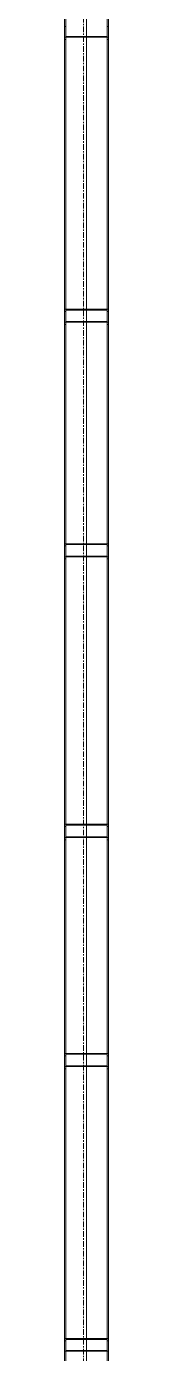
# Model space of a CAD drawing. Header units: centimetres. Extents: x -13763 to -5005, y -754 to 6606.
# Drawn here: x -11361.7 to -11351.7, y 1458.3 to 1759.4 of the extents above; entities that cross this region are included whole.
import ezdxf

# ---------------------------------------------------------------- set-up
doc = ezdxf.new("R2010")
doc.units = ezdxf.units.CM
doc.linetypes.add('Grid Line', pattern=[2.2225, 1.27, -0.3175, 0.3175, -0.3175])
doc.layers.add('S-BEAM', color=7, linetype='Continuous', lineweight=9)
doc.layers.add('S-GRID', color=7, linetype='Continuous', lineweight=9)

# ---------------------------------------------------------------- blocks, each defined once
blk = doc.blocks.new('RVR_CERCHA_C03 - RVR_CERCHA_C03-1729337-N01 - Planta - Detalle planta 02')
at = {"layer": 'S-BEAM', "color": 253, "true_color": 0xaaaaaa}
for p, q in [((-2.89, 5), (897.43, 5)), ((893.49, 4.7), (-2.85, 4.7)), ((135.19, 5), (84.13, 5)), ((84.13, 5), (135.19, 5)), ((84.69, 4.7), (135.2, 4.7)), ((88.24, 4.7), (135.2, 4.7)), ((88.24, 4.7), (135.2, 4.7)), ((135.19, 5), (88.75, 5)), ((136.38, 5), (134.66, 5)), ((134.66, 4.7), (136.38, 4.7)), ((250.4, 5), (134.73, 5)), ((250.4, 4.7), (134.73, 4.7)), ((136.38, 5), (135.19, 5)), ((138.11, 5), (135.19, 5)), ((138.11, 5), (135.19, 5)), ((138.11, 5), (135.19, 5)), ((135.19, 5), (138.11, 5)), ((135.19, 4.95), (135.19, 4.7)), ((135.19, 4.7), (135.19, -4.7)), ((135.34, -4.7), (135.34, 4.7)), ((135.34, 4.7), (136.38, 4.7)), ((135.34, 4.7), (136.74, 4.7)), ((135.34, 4.7), (136.74, 4.7)), ((135.34, 4.7), (137.9, 4.7)), ((135.34, 4.7), (137.9, 4.7)), ((137.57, 5), (136.38, 5)), ((138.11, 5), (136.38, 5)), ((136.38, 4.7), (137.57, 4.7)), ((136.38, 4.7), (137.9, 4.7)), ((136.74, 4.7), (137.9, 4.7)), ((136.74, 4.7), (137.9, 4.7)), ((137.57, 4.7), (137.57, 5)), ((137.57, 5), (200.59, 5)), ((137.57, 4.7), (200.59, 4.7)), ((137.9, 4.7), (138.1, 4.7)), ((137.9, 4.7), (137.9, -4.7)), ((137.9, 4.7), (138.1, 4.7)), ((137.9, 4.7), (138.1, 4.7)), ((138.1, 4.7), (195.9, 4.7)), ((138.1, 4.7), (195.9, 4.7)), ((138.1, 4.7), (199.28, 4.7)), ((195.39, 5), (138.11, 5)), ((138.11, 4.7), (138.11, 5)), ((199.28, 5), (138.11, 5)), ((138.11, 5), (199.28, 5)), ((138.11, -4.7), (138.11, 4.7)), ((199.28, 5), (195.39, 5)), ((195.9, 4.7), (199.28, 4.7)), ((195.9, 4.7), (199.28, 4.7)), ((199.28, 4.7), (199.28, 5)), ((199.28, 5), (200.2, 5)), ((199.28, 5), (200.59, 5)), ((199.84, 5), (199.28, 5)), ((202.22, 5), (199.28, 5)), ((199.28, 5), (202.22, 5)), ((200.2, 4.7), (199.28, 4.7)), ((199.28, 4.7), (200.59, 4.7)), ((199.28, 4.7), (199.99, 4.7)), ((199.28, 4.7), (202.22, 4.7)), ((199.28, 4.7), (199.99, 4.7)), ((199.84, 5), (201.59, 5)), ((199.84, 4.7), (199.84, 5)), ((199.84, -4.7), (199.84, 4.7)), ((201.59, 4.7), (199.99, 4.7)), ((199.99, 4.7), (199.99, -4.7)), ((199.99, 4.7), (202.22, 4.7)), ((200.2, 5), (202.22, 5)), ((202.22, 4.7), (200.2, 4.7)), ((200.59, 5), (251.28, 5)), ((200.59, 5), (202.22, 5)), ((200.59, 4.7), (251.28, 4.7)), ((200.59, 4.7), (202.22, 4.7)), ((201.59, 5), (202.22, 5)), ((202.22, 4.7), (201.59, 4.7)), ((202.22, 5), (202.79, 5)), ((202.22, 5), (202.22, 4.7)), ((251.81, 5), (202.22, 5)), ((202.22, 5), (251.81, 5)), ((202.58, 4.7), (202.22, 4.7)), ((202.22, 4.7), (205.76, 4.7)), ((202.22, 4.7), (202.58, 4.7)), ((202.58, -4.7), (202.58, 4.7)), ((202.58, 4.7), (205.76, 4.7)), ((202.58, 4.7), (251.81, 4.7)), ((202.79, 5), (202.79, 4.7)), ((206.25, 5), (202.79, 5)), ((202.79, 4.7), (202.79, -4.7)), ((205.76, 4.7), (251.81, 4.7)), ((205.76, 4.7), (251.81, 4.7)), ((251.81, 5), (206.25, 5)), ((251.94, 5), (250.4, 5)), ((251.94, 4.7), (250.4, 4.7)), ((253.04, 5), (251.28, 5)), ((251.28, 5), (251.28, 4.7)), ((251.28, 4.7), (253.04, 4.7)), ((253.04, 5), (251.81, 5)), ((254.8, 5), (251.81, 5)), ((254.8, 5), (251.81, 5)), ((254.8, 5), (251.81, 5)), ((251.81, 5), (254.8, 5)), ((251.81, 4.95), (251.81, 4.7)), ((251.81, 4.7), (251.81, -4.7)), ((253.81, 5), (251.94, 5)), ((253.81, 4.7), (251.94, 4.7)), ((251.96, -4.7), (251.96, 4.7)), ((251.96, 4.7), (253.04, 4.7)), ((251.96, 4.7), (253.4, 4.7)), ((251.96, 4.7), (253.4, 4.7)), ((251.96, 4.7), (254.59, 4.7)), ((251.96, 4.7), (254.59, 4.7)), ((254.27, 5), (253.04, 5)), ((254.8, 5), (253.04, 5)), ((253.04, 4.7), (254.27, 4.7)), ((253.04, 4.7), (254.59, 4.7)), ((253.4, 4.7), (254.59, 4.7)), ((253.4, 4.7), (254.59, 4.7)), ((255.35, 5), (253.81, 5)), ((255.35, 4.7), (253.81, 4.7)), ((254.27, 4.7), (254.27, 5)), ((254.27, 5), (316.32, 5)), ((254.27, 4.7), (316.32, 4.7)), ((254.59, 4.7), (254.79, 4.7)), ((254.59, 4.7), (254.59, -4.7)), ((254.59, 4.7), (254.79, 4.7)), ((254.59, 4.7), (254.79, 4.7)), ((254.79, 4.7), (311.95, 4.7)), ((254.79, 4.7), (311.95, 4.7)), ((254.79, 4.7), (314.98, 4.7)), ((311.46, 5), (254.8, 5)), ((254.8, 4.7), (254.8, 5)), ((314.98, 5), (254.8, 5)), ((254.8, 5), (314.98, 5)), ((254.8, -4.7), (254.8, 4.7)), ((368.19, 5), (255.35, 5)), ((368.19, 4.7), (255.35, 4.7)), ((314.98, 5), (311.46, 5)), ((311.95, 4.7), (314.98, 4.7)), ((311.95, 4.7), (314.98, 4.7)), ((314.98, 4.7), (314.98, 5)), ((314.98, 5), (316.04, 5)), ((314.98, 5), (316.32, 5)), ((315.48, 5), (314.98, 5)), ((317.93, 5), (314.98, 5)), ((314.98, 5), (317.93, 5)), ((316.04, 4.7), (314.98, 4.7)), ((314.98, 4.7), (316.32, 4.7)), ((314.98, 4.7), (315.62, 4.7)), ((314.98, 4.7), (317.93, 4.7)), ((314.98, 4.7), (315.62, 4.7)), ((315.48, 5), (317.19, 5)), ((315.48, 4.7), (315.48, 5)), ((315.48, -4.7), (315.48, 4.7)), ((317.19, 4.7), (315.62, 4.7)), ((315.62, 4.7), (315.62, -4.7)), ((315.62, 4.7), (317.93, 4.7)), ((316.04, 5), (317.93, 5)), ((317.93, 4.7), (316.04, 4.7)), ((316.32, 5), (368.19, 5)), ((316.32, 5), (317.93, 5)), ((316.32, 4.7), (368.19, 4.7)), ((316.32, 4.7), (317.93, 4.7)), ((317.19, 5), (317.93, 5)), ((317.93, 4.7), (317.19, 4.7)), ((317.93, 5), (318.43, 5)), ((317.93, 5), (317.93, 4.7)), ((368.73, 5), (317.93, 5)), ((317.93, 5), (368.73, 5)), ((318.22, 4.7), (317.93, 4.7)), ((317.93, 4.7), (321.37, 4.7)), ((317.93, 4.7), (318.22, 4.7)), ((318.22, -4.7), (318.22, 4.7)), ((318.22, 4.7), (321.37, 4.7)), ((318.22, 4.7), (368.73, 4.7)), ((318.43, 5), (318.43, 4.7)), ((321.87, 5), (318.43, 5)), ((318.43, 4.7), (318.43, -4.7)), ((321.37, 4.7), (368.73, 4.7)), ((321.37, 4.7), (368.73, 4.7)), ((368.73, 5), (321.87, 5)), ((369.92, 5), (368.19, 5)), ((368.19, 5), (368.19, 4.7)), ((368.19, 4.7), (369.92, 4.7)), ((483.93, 5), (368.27, 5)), ((483.93, 4.7), (368.27, 4.7)), ((369.92, 5), (368.73, 5)), ((371.64, 5), (368.73, 5)), ((371.64, 5), (368.73, 5)), ((371.64, 5), (368.73, 5)), ((368.73, 5), (371.64, 5)), ((368.73, 4.95), (368.73, 4.7)), ((368.73, 4.7), (368.73, -4.7)), ((368.87, -4.7), (368.87, 4.7)), ((368.87, 4.7), (369.92, 4.7)), ((368.87, 4.7), (370.28, 4.7)), ((368.87, 4.7), (370.28, 4.7)), ((368.87, 4.7), (371.44, 4.7)), ((368.87, 4.7), (371.44, 4.7)), ((371.11, 5), (369.92, 5)), ((371.64, 5), (369.92, 5)), ((369.92, 4.7), (371.11, 4.7)), ((369.92, 4.7), (371.44, 4.7)), ((370.28, 4.7), (371.44, 4.7)), ((370.28, 4.7), (371.44, 4.7)), ((371.11, 4.7), (371.11, 5)), ((371.11, 5), (434.13, 5)), ((371.11, 4.7), (434.13, 4.7)), ((371.44, 4.7), (371.64, 4.7)), ((371.44, 4.7), (371.44, -4.7)), ((371.44, 4.7), (371.64, 4.7)), ((371.44, 4.7), (371.64, 4.7)), ((429.43, 5), (371.64, 5)), ((371.64, 4.7), (371.64, 5)), ((432.81, 5), (371.64, 5)), ((371.64, 5), (432.81, 5)), ((371.64, 4.7), (429.94, 4.7)), ((371.64, -4.7), (371.64, 4.7)), ((371.64, 4.7), (429.94, 4.7)), ((371.64, 4.7), (432.81, 4.7)), ((432.81, 5), (429.43, 5)), ((429.94, 4.7), (432.81, 4.7)), ((429.94, 4.7), (432.81, 4.7)), ((432.81, 4.7), (432.81, 5)), ((432.81, 5), (434.03, 5)), ((432.81, 5), (434.13, 5)), ((433.38, 5), (432.81, 5)), ((435.76, 5), (432.81, 5)), ((432.81, 5), (435.76, 5)), ((434.03, 4.7), (432.81, 4.7)), ((432.81, 4.7), (434.13, 4.7)), ((432.81, 4.7), (433.52, 4.7)), ((432.81, 4.7), (435.76, 4.7)), ((432.81, 4.7), (433.52, 4.7)), ((433.38, 5), (434.93, 5)), ((433.38, 4.7), (433.38, 5)), ((433.38, -4.7), (433.38, 4.7)), ((434.93, 4.7), (433.52, 4.7)), ((433.52, 4.7), (433.52, -4.7)), ((433.52, 4.7), (435.76, 4.7)), ((434.03, 5), (435.76, 5)), ((435.76, 4.7), (434.03, 4.7)), ((434.13, 5), (484.82, 5)), ((434.13, 5), (435.76, 5)), ((434.13, 4.7), (484.82, 4.7)), ((434.13, 4.7), (435.76, 4.7)), ((434.93, 5), (435.76, 5)), ((435.76, 4.7), (434.93, 4.7)), ((435.76, 5), (435.76, 4.7)), ((55.07, 0), (673.83, 0)), ((897.43, -5), (-2.89, -5)), ((893.49, -4.7), (-2.85, -4.7)), ((84.13, -5), (135.19, -5)), ((84.13, -5), (135.19, -5)), ((84.69, -4.7), (135.19, -4.7)), ((88.24, -4.7), (135.19, -4.7)), ((88.24, -4.7), (135.19, -4.7)), ((88.75, -5), (135.19, -5)), ((136.38, -4.7), (134.66, -4.7)), ((134.66, -5), (136.38, -5)), ((250.4, -4.7), (134.73, -4.7)), ((250.4, -5), (134.73, -5)), ((135.19, -4.7), (135.19, -4.95)), ((135.19, -5), (136.38, -5)), ((135.19, -5), (138.11, -5)), ((135.19, -5), (138.11, -5)), ((135.19, -5), (138.11, -5)), ((135.19, -5), (138.11, -5)), ((136.38, -4.7), (135.34, -4.7)), ((135.34, -4.7), (136.74, -4.7)), ((135.34, -4.7), (136.74, -4.7)), ((135.34, -4.7), (137.9, -4.7)), ((135.34, -4.7), (137.9, -4.7)), ((137.57, -4.7), (136.38, -4.7)), ((137.9, -4.7), (136.38, -4.7)), ((136.38, -5), (137.57, -5)), ((136.38, -5), (138.11, -5)), ((136.74, -4.7), (137.9, -4.7)), ((136.74, -4.7), (137.9, -4.7)), ((137.57, -5), (137.57, -4.7)), ((137.57, -4.7), (200.59, -4.7)), ((137.57, -5), (200.59, -5)), ((137.9, -4.7), (138.11, -4.7)), ((137.9, -4.7), (138.11, -4.7)), ((137.9, -4.7), (138.11, -4.7)), ((138.11, -4.7), (195.9, -4.7)), ((138.11, -5), (138.11, -4.7)), ((138.11, -4.7), (199.28, -4.7)), ((138.11, -4.7), (195.9, -4.7)), ((138.11, -5), (195.39, -5)), ((138.11, -5), (199.28, -5)), ((138.11, -5), (199.28, -5)), ((195.39, -5), (199.28, -5)), ((195.9, -4.7), (199.28, -4.7)), ((195.9, -4.7), (199.28, -4.7)), ((199.28, -5), (199.28, -4.7)), ((199.28, -4.7), (200.2, -4.7)), ((199.28, -4.7), (200.59, -4.7)), ((199.28, -4.7), (199.99, -4.7)), ((199.28, -4.7), (199.99, -4.7)), ((199.28, -4.7), (202.22, -4.7)), ((200.2, -5), (199.28, -5)), ((199.28, -5), (200.59, -5)), ((199.28, -5), (199.84, -5)), ((199.28, -5), (202.22, -5)), ((199.28, -5), (202.22, -5)), ((199.84, -5), (199.84, -4.7)), ((201.59, -5), (199.84, -5)), ((199.99, -4.7), (201.59, -4.7)), ((199.99, -4.7), (202.22, -4.7)), ((200.2, -4.7), (202.22, -4.7)), ((202.22, -5), (200.2, -5)), ((200.59, -4.7), (251.28, -4.7)), ((200.59, -4.7), (202.22, -4.7)), ((200.59, -5), (251.28, -5)), ((200.59, -5), (202.22, -5)), ((201.59, -4.7), (202.22, -4.7)), ((202.22, -5), (201.59, -5)), ((202.22, -4.7), (202.58, -4.7)), ((202.22, -4.7), (202.22, -5)), ((202.22, -4.7), (202.58, -4.7)), ((202.22, -4.7), (205.76, -4.7)), ((202.79, -5), (202.22, -5)), ((202.22, -5), (251.81, -5)), ((202.22, -5), (251.81, -5)), ((202.58, -4.7), (205.76, -4.7)), ((202.58, -4.7), (251.81, -4.7)), ((202.79, -4.7), (202.79, -5)), ((202.79, -5), (206.25, -5)), ((205.76, -4.7), (251.81, -4.7)), ((205.76, -4.7), (251.81, -4.7)), ((206.25, -5), (251.81, -5)), ((251.94, -4.7), (250.4, -4.7)), ((251.94, -5), (250.4, -5)), ((253.04, -4.7), (251.28, -4.7)), ((251.28, -4.7), (251.28, -5)), ((251.28, -5), (253.04, -5)), ((251.81, -4.7), (251.81, -4.95)), ((251.81, -4.7), (251.96, -4.7)), ((251.81, -4.7), (251.96, -4.7)), ((251.81, -4.7), (251.96, -4.7)), ((251.81, -5), (253.04, -5)), ((251.81, -5), (254.8, -5)), ((251.81, -5), (254.8, -5)), ((251.81, -5), (254.8, -5)), ((251.81, -5), (254.8, -5)), ((253.81, -4.7), (251.94, -4.7)), ((253.81, -5), (251.94, -5)), ((253.04, -4.7), (251.96, -4.7)), ((251.96, -4.7), (253.4, -4.7)), ((251.96, -4.7), (253.4, -4.7)), ((251.96, -4.7), (254.59, -4.7)), ((251.96, -4.7), (254.59, -4.7)), ((254.27, -4.7), (253.04, -4.7)), ((254.59, -4.7), (253.04, -4.7)), ((253.04, -5), (254.27, -5)), ((253.04, -5), (254.8, -5)), ((253.4, -4.7), (254.59, -4.7)), ((253.4, -4.7), (254.59, -4.7)), ((255.35, -4.7), (253.81, -4.7)), ((255.35, -5), (253.81, -5)), ((254.27, -5), (254.27, -4.7)), ((254.27, -4.7), (316.32, -4.7)), ((254.27, -5), (316.32, -5)), ((254.59, -4.7), (254.8, -4.7)), ((254.59, -4.7), (254.8, -4.7)), ((254.59, -4.7), (254.8, -4.7)), ((254.8, -4.7), (311.95, -4.7)), ((254.8, -5), (254.8, -4.7)), ((254.8, -4.7), (314.98, -4.7)), ((254.8, -4.7), (311.95, -4.7)), ((254.8, -5), (311.46, -5)), ((254.8, -5), (314.98, -5)), ((254.8, -5), (314.98, -5)), ((368.19, -4.7), (255.35, -4.7)), ((368.19, -5), (255.35, -5)), ((311.46, -5), (314.98, -5)), ((311.95, -4.7), (314.98, -4.7)), ((311.95, -4.7), (314.98, -4.7)), ((314.98, -5), (314.98, -4.7)), ((314.98, -4.7), (316.04, -4.7)), ((314.98, -4.7), (316.32, -4.7)), ((314.98, -4.7), (315.62, -4.7)), ((314.98, -4.7), (315.62, -4.7)), ((314.98, -4.7), (317.93, -4.7)), ((316.04, -5), (314.98, -5)), ((314.98, -5), (316.32, -5)), ((314.98, -5), (315.48, -5)), ((314.98, -5), (317.93, -5)), ((314.98, -5), (317.93, -5)), ((315.48, -5), (315.48, -4.7)), ((317.19, -5), (315.48, -5)), ((315.62, -4.7), (317.19, -4.7)), ((315.62, -4.7), (317.93, -4.7)), ((316.04, -4.7), (317.93, -4.7)), ((317.93, -5), (316.04, -5)), ((316.32, -4.7), (368.19, -4.7)), ((316.32, -4.7), (317.93, -4.7)), ((316.32, -5), (368.19, -5)), ((316.32, -5), (317.93, -5)), ((317.19, -4.7), (317.93, -4.7)), ((317.93, -5), (317.19, -5)), ((317.93, -4.7), (318.22, -4.7)), ((317.93, -4.7), (317.93, -5)), ((317.93, -4.7), (318.22, -4.7)), ((317.93, -4.7), (321.37, -4.7)), ((318.43, -5), (317.93, -5)), ((317.93, -5), (368.73, -5)), ((317.93, -5), (368.73, -5)), ((318.22, -4.7), (321.37, -4.7)), ((318.22, -4.7), (368.73, -4.7)), ((318.43, -4.7), (318.43, -5)), ((318.43, -5), (321.87, -5)), ((321.37, -4.7), (368.73, -4.7)), ((321.37, -4.7), (368.73, -4.7)), ((321.87, -5), (368.73, -5)), ((369.92, -4.7), (368.19, -4.7)), ((368.19, -4.7), (368.19, -5)), ((368.19, -5), (369.92, -5)), ((483.93, -4.7), (368.27, -4.7)), ((483.93, -5), (368.27, -5)), ((368.73, -4.7), (368.73, -4.95)), ((368.73, -5), (369.92, -5)), ((368.73, -5), (371.64, -5)), ((368.73, -5), (371.64, -5)), ((368.73, -5), (371.64, -5)), ((368.73, -5), (371.64, -5)), ((369.92, -4.7), (368.87, -4.7)), ((368.87, -4.7), (370.28, -4.7)), ((368.87, -4.7), (370.28, -4.7)), ((368.87, -4.7), (371.44, -4.7)), ((368.87, -4.7), (371.44, -4.7)), ((371.11, -4.7), (369.92, -4.7)), ((371.44, -4.7), (369.92, -4.7)), ((369.92, -5), (371.11, -5)), ((369.92, -5), (371.64, -5)), ((370.28, -4.7), (371.44, -4.7)), ((370.28, -4.7), (371.44, -4.7)), ((371.11, -5), (371.11, -4.7)), ((371.11, -4.7), (434.13, -4.7)), ((371.11, -5), (434.13, -5)), ((371.44, -4.7), (371.64, -4.7)), ((371.44, -4.7), (371.64, -4.7)), ((371.44, -4.7), (371.64, -4.7)), ((371.64, -4.7), (429.94, -4.7)), ((371.64, -5), (371.64, -4.7)), ((371.64, -4.7), (432.81, -4.7)), ((371.64, -4.7), (429.94, -4.7)), ((371.64, -5), (429.43, -5)), ((371.64, -5), (432.81, -5)), ((371.64, -5), (432.81, -5)), ((429.43, -5), (432.81, -5)), ((429.94, -4.7), (432.81, -4.7)), ((429.94, -4.7), (432.81, -4.7)), ((432.81, -5), (432.81, -4.7)), ((432.81, -4.7), (434.03, -4.7)), ((432.81, -4.7), (434.13, -4.7)), ((432.81, -4.7), (433.52, -4.7)), ((432.81, -4.7), (433.52, -4.7)), ((432.81, -4.7), (435.76, -4.7)), ((434.03, -5), (432.81, -5)), ((432.81, -5), (434.13, -5)), ((432.81, -5), (433.38, -5)), ((432.81, -5), (435.76, -5)), ((432.81, -5), (435.76, -5)), ((433.38, -5), (433.38, -4.7)), ((434.93, -5), (433.38, -5)), ((433.52, -4.7), (434.93, -4.7)), ((433.52, -4.7), (435.76, -4.7)), ((434.03, -4.7), (435.76, -4.7)), ((435.76, -5), (434.03, -5)), ((434.13, -4.7), (484.82, -4.7)), ((434.13, -4.7), (435.76, -4.7)), ((434.13, -5), (484.82, -5)), ((434.13, -5), (435.76, -5)), ((434.93, -4.7), (435.76, -4.7)), ((435.76, -5), (434.93, -5)), ((435.76, -4.7), (435.76, -5))]:
    blk.add_line(p, q, dxfattribs=at)

msp = doc.modelspace()

# ---------------------------------------------------------------- linework, layer by layer
at = {"layer": 'S-GRID', "color": 253, "linetype": 'Grid Line', "true_color": 0xaaaaaa}
msp.add_line((-11357.354, 6531.109), (-11357.354, 803.611), dxfattribs=at)

# ---------------------------------------------------------------- block references
at = {"layer": 'S-BEAM', "color": 253, "true_color": 0xaaaaaa, "rotation": 89.9999999999999}
msp.add_blockref('RVR_CERCHA_C03 - RVR_CERCHA_C03-1729337-N01 - Planta - Detalle planta 02', (-11356.682, 1323.614), dxfattribs=at)

doc.saveas('drawing.dxf')
